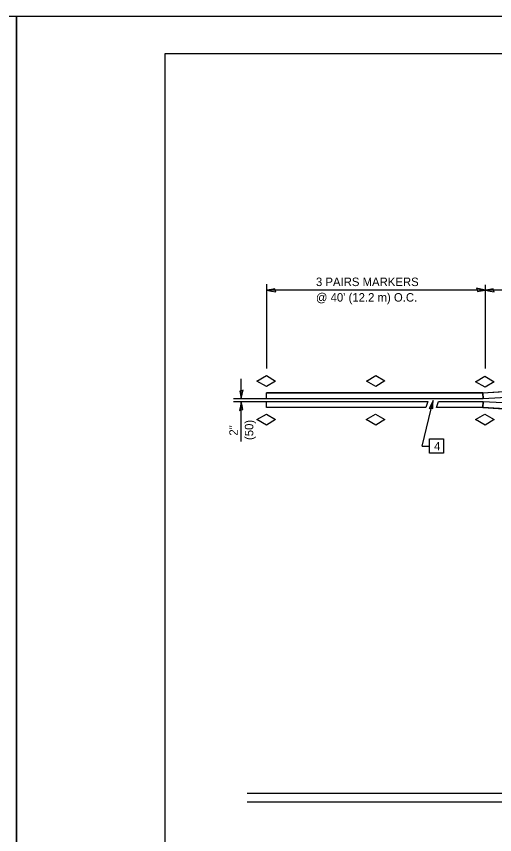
# Model space of a CAD drawing. Extents: x 100275 to 102995, y 95053 to 95493.
# Drawn here: x 101634.9 to 101763.5, y 95272.8 to 95492.8 of the extents above; entities that cross this region are included whole.
import ezdxf

# ---------------------------------------------------------------- set-up
doc = ezdxf.new("R2010")
doc.units = 0
for name, color, linetype in [('Design_PR_PMK Symbols', 7, 'Continuous'), ('Design_PR_Roadway Dimensions', 7, 'Continuous'), ('Design_PR_Roadway Notes', 7, 'Continuous'), ('Level 43', 7, 'Continuous'), ('Sheets_50 Reference Boundary', 7, 'Continuous'), ('Sheets_General Details', 7, 'Continuous'), ('Sheets_Printer Plotting Border', 7, 'Continuous')]:
    doc.layers.add(name, color=color, linetype=linetype)

msp = doc.modelspace()

# ---------------------------------------------------------------- linework, layer by layer
at = {"layer": 'Design_PR_PMK Symbols'}
for p, q in [((101760.27, 95391.56), (101864.03, 95398.02)), ((101760.29, 95391.56), (101702.13, 95391.56)), ((101744.97, 95387.64), (101702.13, 95387.64)), ((101760.31, 95387.64), (101864.19, 95381.17)), ((101696.98, 95283.91), (101946.41, 95283.91)), ((101696.98, 95283.91), (101946.41, 95283.91)), ((101696.98, 95281.63), (101946.41, 95281.63)), ((101696.98, 95281.63), (101946.41, 95281.63))]:
    msp.add_line(p, q, dxfattribs=at)
for points in [[(101699.61, 95394.74), (101702.13, 95396.23), (101704.61, 95394.74), (101702.13, 95393.24)], [(101729.02, 95394.75), (101731.53, 95396.24), (101734.01, 95394.76), (101731.53, 95393.25)], [(101758.39, 95394.56), (101760.9, 95396.05), (101763.39, 95394.56), (101760.91, 95393.06)], [(101786.72, 95391.5), (101760.41, 95389.99), (101760.29, 95391.56), (101786.79, 95393.21)], [(101702.13, 95389.92), (101702.13, 95391.56), (101760.29, 95391.56), (101760.41, 95389.99)], [(101702.13, 95389.22), (101745.51, 95389.21), (101744.97, 95387.64), (101702.13, 95387.64)], [(101748.44, 95389.21), (101760.43, 95389.21), (101760.31, 95387.64), (101747.89, 95387.64)], [(101760.43, 95389.21), (101789.95, 95387.7), (101789.94, 95385.8), (101760.31, 95387.64)], [(101699.61, 95384.37), (101702.13, 95385.86), (101704.61, 95384.38), (101702.13, 95382.87)], [(101729, 95384.37), (101731.51, 95385.86), (101734, 95384.38), (101731.52, 95382.87)], [(101758.39, 95384.37), (101760.9, 95385.86), (101763.39, 95384.38), (101760.91, 95382.87)]]:
    msp.add_lwpolyline(points, close=True, dxfattribs=at)
at = {"layer": 'Design_PR_Roadway Notes'}
for q in [(101746.98, 95389.53), (101745.99, 95377.28)]:
    msp.add_line((101744.01, 95377.28), q, dxfattribs=at)
for points in [[(101745.93, 95387.34), (101746.42, 95387.42), (101746.87, 95387.39), (101746.9, 95388.32), (101746.98, 95389.53), (101746.45, 95388.35)], [(101745.99, 95375.38), (101745.99, 95379.18), (101749.79, 95379.18), (101749.79, 95375.38)]]:
    msp.add_lwpolyline(points, close=True, dxfattribs=at)
at = {"layer": 'Level 43'}
for p, q in [((101702.29, 95398.16), (101702.29, 95420.81)), ((101761.01, 95398.14), (101761.01, 95420.61)), ((101761.01, 95419.18), (101702.29, 95419.18)), ((101727.97, 95419.18), (101704.22, 95419.18)), ((101942.43, 95419.18), (101761.01, 95419.18)), ((101695.4, 95389.92), (101695.4, 95395.3)), ((101702.13, 95389.92), (101693.26, 95389.92)), ((101693.26, 95389.22), (101702.13, 95389.22)), ((101695.4, 95378.51), (101695.4, 95389.22))]:
    msp.add_line(p, q, dxfattribs=at)
for points in [[(101704.67, 95418.69), (101704.47, 95419.14), (101704.4, 95419.58), (101703.48, 95419.39), (101702.29, 95419.18), (101703.56, 95418.95)], [(101758.64, 95419.68), (101758.83, 95419.22), (101758.91, 95418.79), (101759.83, 95418.98), (101761.01, 95419.18), (101759.75, 95419.41)], [(101763.39, 95418.69), (101763.19, 95419.14), (101763.12, 95419.58), (101762.2, 95419.39), (101761.01, 95419.18), (101762.28, 95418.95)], [(101695.9, 95392.29), (101695.44, 95392.1), (101695, 95392.02), (101695.19, 95391.1), (101695.4, 95389.92), (101695.63, 95391.18)], [(101694.9, 95386.85), (101695.36, 95387.04), (101695.8, 95387.12), (101695.61, 95388.04), (101695.4, 95389.22), (101695.17, 95387.96)]]:
    msp.add_lwpolyline(points, close=True, dxfattribs=at)
at = {"layer": 'Sheets_50 Reference Boundary'}
msp.add_lwpolyline([(101674.94, 95482.79), (102304.94, 95482.79), (102304.94, 95082.79), (101674.94, 95082.79)], close=True, dxfattribs=at)
at = {"layer": 'Sheets_General Details'}
for p in [(101634.94, 95052.79), (102314.94, 95492.79)]:
    msp.add_line(p, (101634.94, 95492.79), dxfattribs=at)
msp.add_lwpolyline([(101674.94, 95482.79), (102304.94, 95482.79), (102304.94, 95062.79), (101674.94, 95062.79)], close=True, dxfattribs=at)
at = {"layer": 'Sheets_Printer Plotting Border'}
for points in [[(100954.94, 95052.79), (101634.94, 95052.79), (101634.94, 95492.79), (100954.94, 95492.79)], [(101634.94, 95052.79), (102314.94, 95052.79), (102314.94, 95492.79), (101634.94, 95492.79)]]:
    msp.add_lwpolyline(points, close=True, dxfattribs=at)

# ---------------------------------------------------------------- texts
at = {"layer": 'Design_PR_Roadway Dimensions'}
for s, p in [('3 PAIRS MARKERS', (101715.46, 95420.28)), ("@ 40' (12.2 m) O.C.", (101715.46, 95416.1))]:
    msp.add_text(s, height=2.28, dxfattribs=at).set_placement(p)
for s, p in [('(50)', (101698.63, 95378.89)), ('(50)', (101698.63, 95378.89)), ('2"', (101694.45, 95380.07)), ('2"', (101694.45, 95380.07))]:
    msp.add_text(s, height=2.28, rotation=90, dxfattribs=at).set_placement(p)
at = {"layer": 'Design_PR_Roadway Notes'}
msp.add_text('4', height=2.28, dxfattribs=at).set_placement((101747.21, 95376.1))

doc.saveas('drawing.dxf')
